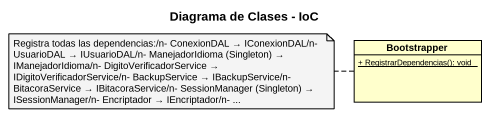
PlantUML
@startuml
title Diagrama de Clases - IoC
hide circle
hide empty members
skinparam classAttributeIconSize 0
class Bootstrapper {
  {static} + RegistrarDependencias(): void
}
note left of Bootstrapper : Registra todas las dependencias:/n- ConexionDAL → IConexionDAL/n- UsuarioDAL → IUsuarioDAL/n- ManejadorIdioma (Singleton) → IManejadorIdioma/n- DigitoVerificadorService → IDigitoVerificadorService/n- BackupService → IBackupService/n- BitacoraService → IBitacoraService/n- SessionManager (Singleton) → ISessionManager/n- Encriptador → IEncriptador/n- ...
@enduml
